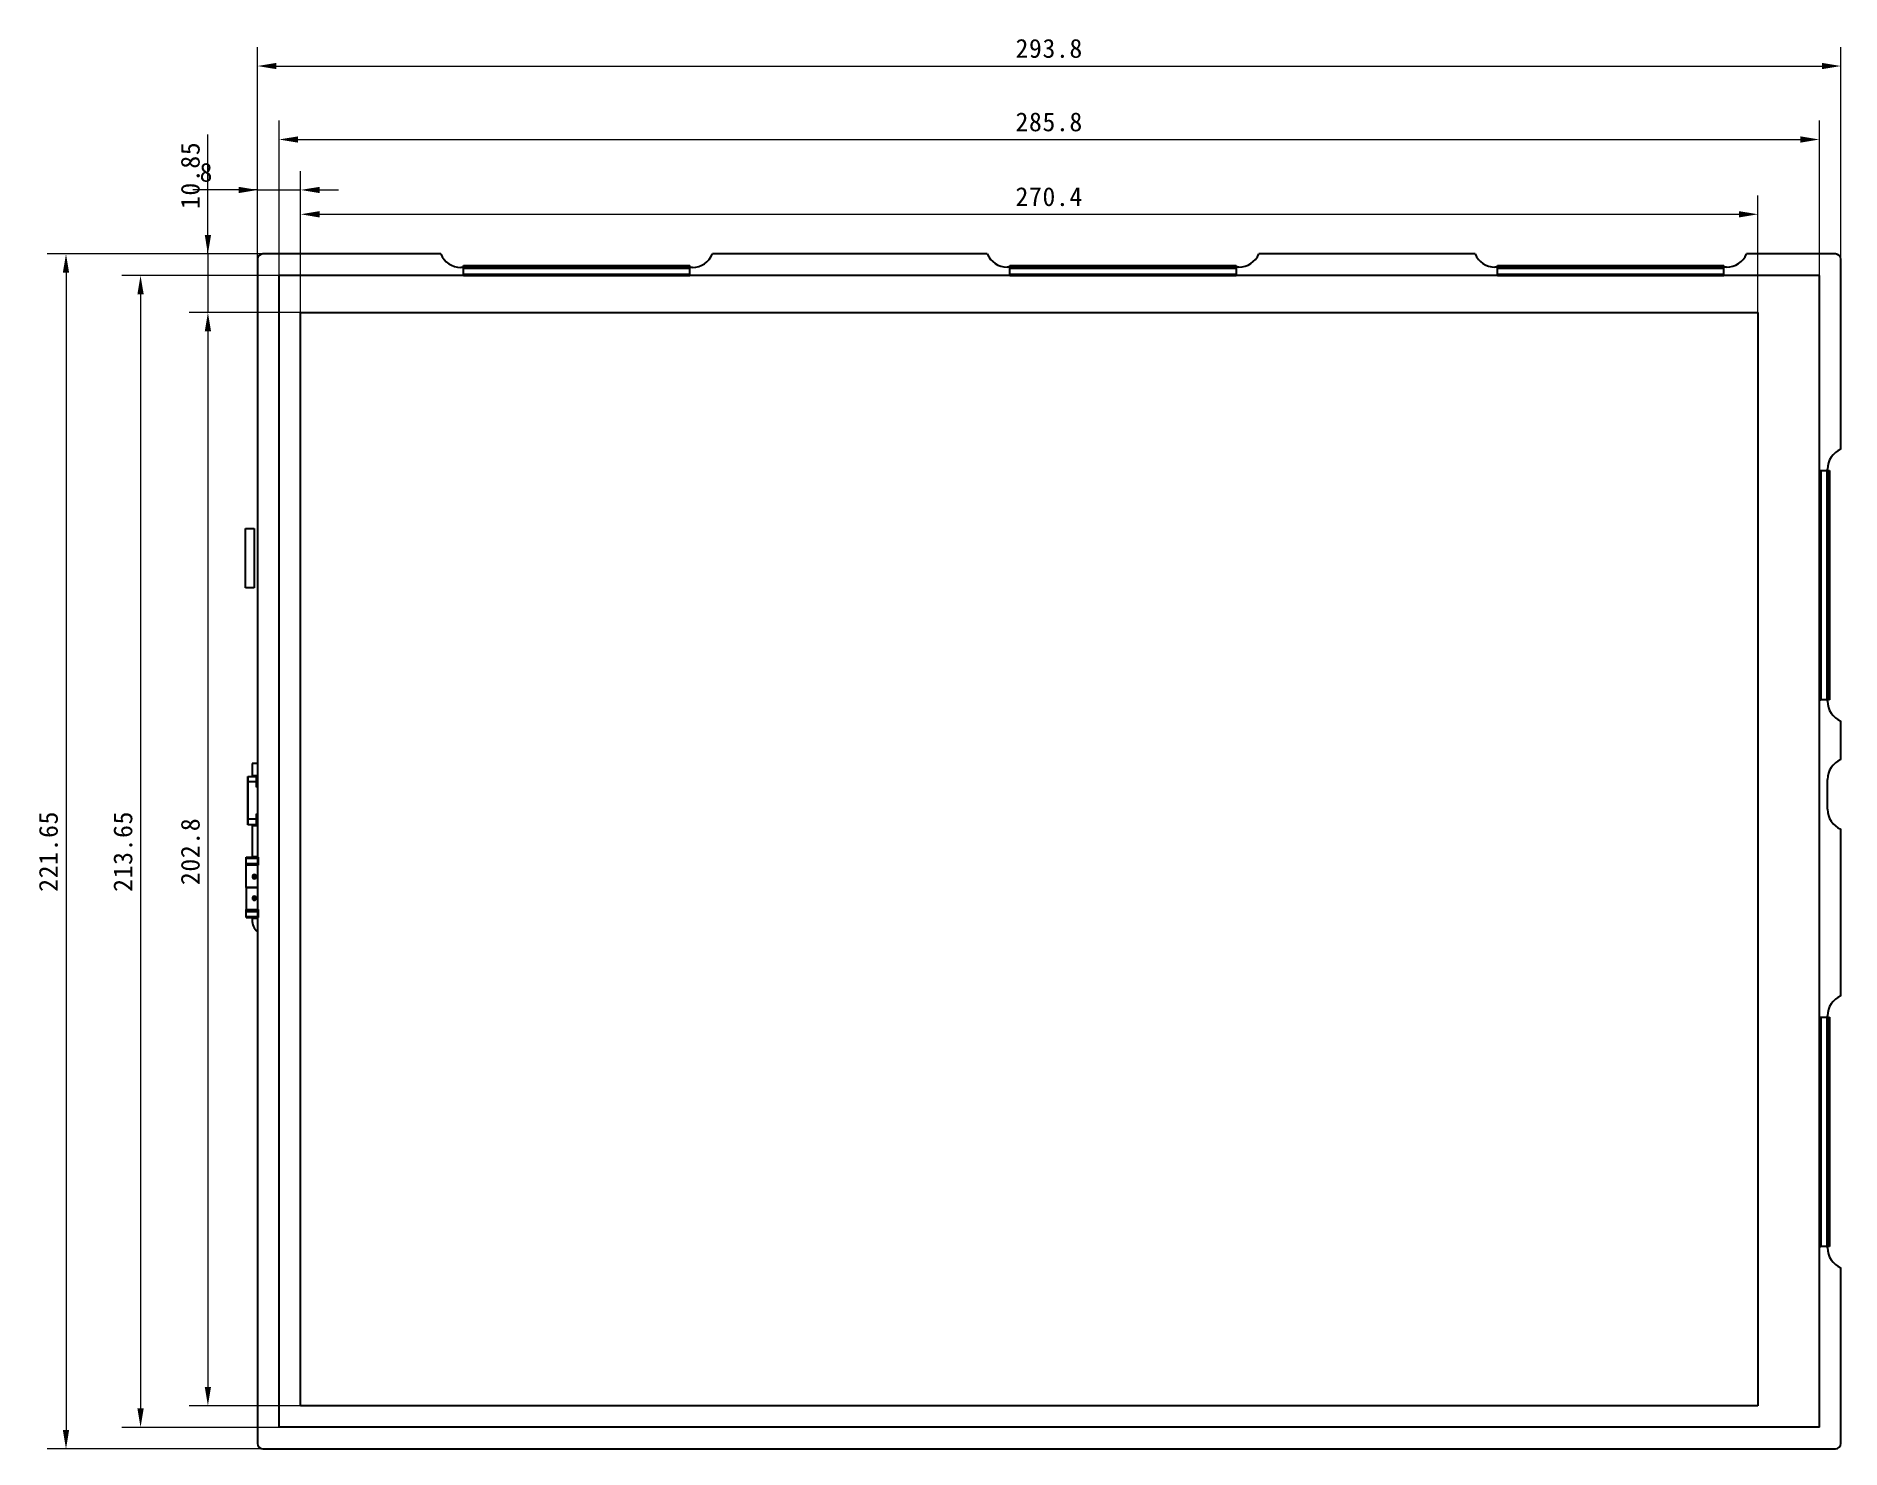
# Model space of a CAD drawing. Header units: millimetres. Extents: x -38 to 297, y -6 to 256.
import ezdxf

# ---------------------------------------------------------------- set-up
doc = ezdxf.new("R2010")
doc.units = ezdxf.units.MM
doc.header["$MEASUREMENT"] = 0
doc.layers.add('图层0000', color=7, linetype='Continuous', lineweight=25)
doc.dimstyles.new('线性样式 (GB)', dxfattribs={"dimtxt": 3.5, "dimasz": 3.5, "dimexe": 3.5, "dimexo": 0.5, "dimgap": 1.5, "dimtad": 1, "dimdsep": 46, "dimcen": -2.127267, "dimclrd": 7, "dimclre": 7, "dimclrt": 256, "dimadec": 0, "dimazin": 0, "dimtfac": 0.7, "dimtmove": 0, "dimatfit": 1, "dimfxl": 1, "dimfrac": 2, "dimtolj": 1, "dimtzin": 0, "dimlwd": 18, "dimlwe": 18, "dimarcsym": 0})

# ---------------------------------------------------------------- blocks, each defined once
blk = doc.blocks.new('*D2')
at = {"layer": 'Defpoints', "color": 0}
for p in [(20.4, 215.82), (-32.64, -5.83), (22.4, -5.83)]:
    blk.add_point(p, dxfattribs=at)
at = {"layer": '图层0000', "color": 7, "linetype": 'Continuous', "lineweight": 18}
for p, q in [((19.9, 215.82), (-36.14, 215.82)), ((-32.64, 212.32), (-32.64, -2.33)), ((21.9, -5.83), (-36.14, -5.83))]:
    blk.add_line(p, q, dxfattribs=at)
at = {"layer": '图层0000', "color": 7}
for points in [[(-32.06, 212.32), (-33.23, 212.32), (-32.64, 215.82)], [(-33.23, -2.33), (-32.06, -2.33), (-32.64, -5.83)]]:
    blk.add_solid(points, dxfattribs=at)
at = {"layer": '图层0000', "lineweight": -3, "insert": (-35.89, 105), "char_height": 3.5, "attachment_point": 5, "rotation": 90}
blk.add_mtext('\\A1;\\T1.05000001192093;\\W1;\\FSimSun;221.65', dxfattribs=at)
blk = doc.blocks.new('*D3')
at = {"layer": 'Defpoints', "color": 0}
for p in [(296.7, 250.68), (296.7, 211.39), (2.9, 193.34)]:
    blk.add_point(p, dxfattribs=at)
at = {"layer": '图层0000', "color": 7, "linetype": 'Continuous', "lineweight": 18}
for p, q in [((2.9, 193.84), (2.9, 254.18)), ((296.7, 211.89), (296.7, 254.18)), ((6.4, 250.68), (293.2, 250.68))]:
    blk.add_line(p, q, dxfattribs=at)
at = {"layer": '图层0000', "color": 7}
for points in [[(6.4, 251.26), (6.4, 250.1), (2.9, 250.68)], [(293.2, 250.1), (293.2, 251.26), (296.7, 250.68)]]:
    blk.add_solid(points, dxfattribs=at)
at = {"layer": '图层0000', "lineweight": -3, "insert": (149.8, 253.93), "char_height": 3.5, "attachment_point": 5}
blk.add_mtext('\\A1;\\T1.05000001192093;\\W1;\\FSimSun;293.8', dxfattribs=at)
blk = doc.blocks.new('*D4')
at = {"layer": 'Defpoints', "color": 0}
for p in [(281.3, 223.18), (10.9, 192.13), (281.3, 193.33)]:
    blk.add_point(p, dxfattribs=at)
at = {"layer": '图层0000', "color": 7, "linetype": 'Continuous', "lineweight": 18}
for p, q in [((10.9, 192.63), (10.9, 226.68)), ((281.3, 193.83), (281.3, 226.68)), ((14.4, 223.18), (277.8, 223.18))]:
    blk.add_line(p, q, dxfattribs=at)
at = {"layer": '图层0000', "color": 7}
for points in [[(14.4, 223.76), (14.4, 222.59), (10.9, 223.18)], [(277.8, 222.59), (277.8, 223.76), (281.3, 223.18)]]:
    blk.add_solid(points, dxfattribs=at)
at = {"layer": '图层0000', "lineweight": -3, "insert": (149.8, 226.43), "char_height": 3.5, "attachment_point": 5}
blk.add_mtext('\\A1;\\T1.05000001192093;\\W1;\\FSimSun;270.4', dxfattribs=at)
blk = doc.blocks.new('*D5')
at = {"layer": 'Defpoints', "color": 0}
for p in [(292.7, 237.05), (6.9, 202.28), (292.7, 197.46)]:
    blk.add_point(p, dxfattribs=at)
at = {"layer": '图层0000', "color": 7, "linetype": 'Continuous', "lineweight": 18}
for p, q in [((6.9, 202.78), (6.9, 240.55)), ((292.7, 197.96), (292.7, 240.55)), ((10.4, 237.05), (289.2, 237.05))]:
    blk.add_line(p, q, dxfattribs=at)
at = {"layer": '图层0000', "color": 7}
for points in [[(10.4, 237.63), (10.4, 236.47), (6.9, 237.05)], [(289.2, 236.47), (289.2, 237.63), (292.7, 237.05)]]:
    blk.add_solid(points, dxfattribs=at)
at = {"layer": '图层0000', "lineweight": -3, "insert": (149.8, 240.3), "char_height": 3.5, "attachment_point": 5}
blk.add_mtext('\\A1;\\T1.05000001192093;\\W1;\\FSimSun;285.8', dxfattribs=at)
blk = doc.blocks.new('*D6')
at = {"layer": 'Defpoints', "color": 0}
for p in [(20.57, 211.82), (-18.81, -1.83), (11.67, -1.83)]:
    blk.add_point(p, dxfattribs=at)
at = {"layer": '图层0000', "color": 7, "linetype": 'Continuous', "lineweight": 18}
for p, q in [((20.07, 211.82), (-22.31, 211.82)), ((-18.81, 208.32), (-18.81, 1.67)), ((11.17, -1.83), (-22.31, -1.83))]:
    blk.add_line(p, q, dxfattribs=at)
at = {"layer": '图层0000', "color": 7}
for points in [[(-18.22, 208.32), (-19.39, 208.32), (-18.81, 211.82)], [(-19.39, 1.67), (-18.22, 1.67), (-18.81, -1.83)]]:
    blk.add_solid(points, dxfattribs=at)
at = {"layer": '图层0000', "lineweight": -3, "insert": (-22.06, 105), "char_height": 3.5, "attachment_point": 5, "rotation": 90}
blk.add_mtext('\\A1;\\T1.05000001192093;\\W1;\\FSimSun;213.65', dxfattribs=at)
blk = doc.blocks.new('*D7')
at = {"layer": 'Defpoints', "color": 0}
for p in [(19.93, 204.97), (-6.31, 2.17), (20.27, 2.17)]:
    blk.add_point(p, dxfattribs=at)
at = {"layer": '图层0000', "color": 7, "linetype": 'Continuous', "lineweight": 18}
for p, q in [((19.43, 204.97), (-9.81, 204.97)), ((-6.31, 201.47), (-6.31, 5.67)), ((19.77, 2.17), (-9.81, 2.17))]:
    blk.add_line(p, q, dxfattribs=at)
at = {"layer": '图层0000', "color": 7}
for points in [[(-5.73, 201.47), (-6.89, 201.47), (-6.31, 204.97)], [(-6.89, 5.67), (-5.73, 5.67), (-6.31, 2.17)]]:
    blk.add_solid(points, dxfattribs=at)
at = {"layer": '图层0000', "lineweight": -3, "insert": (-9.56, 105), "char_height": 3.5, "attachment_point": 5, "rotation": 90}
blk.add_mtext('\\A1;\\T1.05000001192093;\\W1;\\FSimSun;202.8', dxfattribs=at)
blk = doc.blocks.new('*D8')
at = {"layer": 'Defpoints', "color": 0}
for p in [(16.26, 215.82), (-6.31, 204.97), (16.31, 204.97)]:
    blk.add_point(p, dxfattribs=at)
at = {"layer": '图层0000', "color": 7, "linetype": 'Continuous', "lineweight": 18}
for p, q in [((-6.31, 215.82), (-6.31, 237.96)), ((-6.31, 219.32), (-6.31, 222.82)), ((15.76, 215.82), (-9.81, 215.82)), ((-6.31, 215.82), (-6.31, 204.97)), ((15.81, 204.97), (-9.81, 204.97)), ((-6.31, 201.47), (-6.31, 197.97))]:
    blk.add_line(p, q, dxfattribs=at)
at = {"layer": '图层0000', "color": 7}
for points in [[(-6.89, 219.32), (-5.73, 219.32), (-6.31, 215.82)], [(-5.73, 201.47), (-6.89, 201.47), (-6.31, 204.97)]]:
    blk.add_solid(points, dxfattribs=at)
at = {"layer": '图层0000', "lineweight": -3, "insert": (-9.56, 230.39), "char_height": 3.5, "attachment_point": 5, "rotation": 90}
blk.add_mtext('\\A1;\\T1.05000001192093;\\W1;\\FSimSun;10.85', dxfattribs=at)
blk = doc.blocks.new('*D9')
at = {"layer": 'Defpoints', "color": 0}
for p in [(10.9, 227.69), (10.9, 198.88), (2.9, 195.89)]:
    blk.add_point(p, dxfattribs=at)
at = {"layer": '图层0000', "color": 7, "linetype": 'Continuous', "lineweight": 18}
for p, q in [((2.9, 196.39), (2.9, 231.19)), ((10.9, 199.38), (10.9, 231.19)), ((2.9, 227.69), (-9.09, 227.69)), ((-0.6, 227.69), (-4.1, 227.69)), ((2.9, 227.69), (10.9, 227.69)), ((14.4, 227.69), (17.9, 227.69))]:
    blk.add_line(p, q, dxfattribs=at)
at = {"layer": '图层0000', "color": 7}
for points in [[(-0.6, 227.11), (-0.6, 228.27), (2.9, 227.69)], [(14.4, 228.27), (14.4, 227.11), (10.9, 227.69)]]:
    blk.add_solid(points, dxfattribs=at)
at = {"layer": '图层0000', "lineweight": -3, "insert": (-6.6, 230.94), "char_height": 3.5, "attachment_point": 5}
blk.add_mtext('\\A1;\\T1.05000001192093;\\W1;\\FSimSun;8', dxfattribs=at)

msp = doc.modelspace()

# ---------------------------------------------------------------- linework, layer by layer
at = {"layer": '图层0000', "color": 7, "linetype": 'Continuous', "lineweight": 25}
for p, q in [((2.902, 214.825), (2.902, -4.825)), ((36.894, 215.825), (3.902, 215.825)), ((138.315, 215.825), (87.31, 215.825)), ((228.815, 215.825), (188.69, 215.825)), ((295.702, 215.825), (279.19, 215.825)), ((296.702, 179.593), (296.702, 214.825)), ((6.902, -1.825), (6.902, 211.825)), ((292.702, 211.825), (6.902, 211.825)), ((41.102, 213.325), (40.602, 213.325)), ((41.102, 213.451), (41.102, 213.687)), ((41.102, 213.687), (83.102, 213.687)), ((41.102, 213.199), (41.102, 213.451)), ((41.102, 213.451), (83.102, 213.451)), ((41.102, 212.075), (41.102, 213.199)), ((41.102, 213.199), (83.102, 213.199)), ((41.102, 211.825), (41.102, 212.075)), ((41.102, 212.075), (83.102, 212.075)), ((41.102, 211.825), (83.102, 211.825)), ((83.102, 213.451), (83.102, 213.687)), ((83.102, 213.199), (83.102, 213.451)), ((83.602, 213.325), (83.102, 213.325)), ((83.102, 212.075), (83.102, 213.199)), ((83.102, 211.825), (83.102, 212.075)), ((142.502, 213.375), (142.002, 213.375)), ((142.502, 213.451), (142.502, 213.687)), ((142.502, 213.687), (184.502, 213.687)), ((142.502, 213.199), (142.502, 213.451)), ((142.502, 213.451), (184.502, 213.451)), ((142.502, 212.075), (142.502, 213.199)), ((142.502, 213.199), (184.502, 213.199)), ((142.502, 211.825), (142.502, 212.075)), ((142.502, 212.075), (184.502, 212.075)), ((142.502, 211.825), (184.502, 211.825)), ((184.502, 213.687), (184.502, 213.451)), ((184.502, 213.451), (184.502, 213.199)), ((185.002, 213.375), (184.502, 213.375)), ((184.502, 213.199), (184.502, 212.075)), ((184.502, 211.825), (184.502, 212.075)), ((233.002, 213.375), (232.502, 213.375)), ((233.002, 213.451), (233.002, 213.687)), ((233.002, 213.687), (275.002, 213.687)), ((233.002, 213.199), (233.002, 213.451)), ((233.002, 213.451), (275.002, 213.451)), ((233.002, 212.075), (233.002, 213.199)), ((233.002, 213.199), (275.002, 213.199)), ((233.002, 211.825), (233.002, 212.075)), ((233.002, 212.075), (275.002, 212.075)), ((233.002, 211.825), (275.002, 211.825)), ((275.002, 213.451), (275.002, 213.687)), ((275.002, 213.199), (275.002, 213.451)), ((275.502, 213.375), (275.002, 213.375)), ((275.002, 212.075), (275.002, 213.199)), ((275.002, 211.825), (275.002, 212.075)), ((292.702, -1.825), (292.702, 211.825)), ((10.902, 2.175), (10.902, 204.975)), ((10.902, 204.975), (281.302, 204.975)), ((281.302, 204.975), (281.302, 2.175)), ((292.702, 175.635), (292.702, 133.135)), ((292.702, 175.635), (292.952, 175.635)), ((292.952, 175.635), (294.076, 175.635)), ((292.952, 175.635), (292.952, 133.135)), ((294.076, 175.635), (294.329, 175.635)), ((294.076, 175.635), (294.076, 133.135)), ((294.202, 175.635), (294.202, 175.885)), ((294.329, 175.635), (294.564, 175.635)), ((294.329, 175.635), (294.329, 133.135)), ((294.564, 175.635), (294.564, 133.135)), ((0.652, 153.874), (0.652, 164.874)), ((0.652, 164.874), (2.263, 164.874)), ((2.263, 164.874), (2.263, 153.874)), ((2.263, 153.874), (0.652, 153.874)), ((292.702, 133.135), (292.952, 133.135)), ((294.076, 133.135), (292.952, 133.135)), ((294.329, 133.135), (294.076, 133.135)), ((294.202, 132.885), (294.202, 133.135)), ((294.564, 133.135), (294.329, 133.135)), ((296.702, 122.033), (296.702, 129.177)), ((2.902, 121.325), (1.902, 121.325)), ((1.902, 121.325), (1.902, 119.075)), ((1.075, 118.841), (1.125, 118.891)), ((1.075, 118.841), (1.125, 118.891)), ((1.075, 117.891), (1.075, 118.841)), ((1.075, 110.951), (1.075, 117.891)), ((1.075, 117.891), (1.125, 117.891)), ((1.125, 118.891), (2.725, 118.891)), ((1.125, 118.891), (1.125, 117.891)), ((1.125, 117.891), (1.125, 110.951)), ((2.725, 117.891), (1.125, 117.891)), ((1.902, 119.075), (2.902, 119.075)), ((2.725, 118.891), (2.902, 118.891)), ((2.725, 117.891), (2.725, 118.891)), ((2.902, 118.591), (2.725, 118.591)), ((2.725, 116.891), (2.725, 117.891)), ((2.725, 117.891), (2.902, 117.891)), ((2.902, 117.471), (2.725, 117.471)), ((2.725, 117.271), (2.902, 117.271)), ((2.725, 117.221), (2.902, 117.221)), ((294.202, 112.825), (294.202, 118.325)), ((2.902, 116.921), (2.725, 116.921)), ((2.902, 116.891), (2.725, 116.891)), ((1.075, 110.001), (1.075, 110.951)), ((1.075, 110.951), (1.125, 110.951)), ((1.125, 110.951), (1.125, 109.951)), ((2.725, 110.951), (1.125, 110.951)), ((2.725, 110.951), (2.725, 111.951)), ((2.725, 111.951), (2.902, 111.951)), ((2.725, 111.921), (2.902, 111.921)), ((2.725, 111.621), (2.902, 111.621)), ((2.902, 111.571), (2.725, 111.571)), ((2.725, 111.371), (2.902, 111.371)), ((2.725, 109.951), (2.725, 110.951)), ((2.902, 110.951), (2.725, 110.951)), ((1.125, 109.951), (1.075, 110.001)), ((1.125, 109.951), (1.075, 110.001)), ((2.725, 109.951), (1.125, 109.951)), ((2.902, 109.775), (1.902, 109.775)), ((1.902, 109.775), (1.902, 104.075)), ((2.725, 110.251), (2.902, 110.251)), ((2.902, 109.951), (2.725, 109.951)), ((296.702, 78.193), (296.702, 109.117)), ((0.81, 103.719), (0.81, 103.915)), ((0.81, 103.915), (3.01, 103.915)), ((1.902, 104.075), (2.902, 104.075)), ((3.01, 103.915), (3.01, 103.719)), ((0.81, 102.771), (0.81, 103.719)), ((0.81, 103.719), (3.01, 103.719)), ((0.81, 102.418), (0.81, 102.771)), ((0.81, 102.771), (3.01, 102.771)), ((0.81, 98.315), (0.81, 102.418)), ((3.01, 102.418), (0.81, 102.418)), ((2.31, 100.689), (2.31, 100.602)), ((2.31, 100.602), (2.31, 100.515)), ((3.01, 103.719), (3.01, 102.771)), ((3.01, 102.771), (3.01, 102.418)), ((2.902, 98.315), (0.81, 98.315)), ((0.81, 98.295), (0.81, 98.315)), ((0.81, 98.295), (2.902, 98.295)), ((0.81, 98.295), (0.81, 94.213)), ((2.31, 100.115), (2.31, 100.029)), ((2.31, 100.029), (2.31, 99.942)), ((2.712, 98.315), (2.712, 98.295)), ((0.81, 93.86), (0.81, 94.213)), ((0.81, 94.213), (3.01, 94.213)), ((0.81, 92.912), (0.81, 93.86)), ((0.81, 93.86), (3.01, 93.86)), ((2.31, 96.689), (2.31, 96.602)), ((2.31, 96.602), (2.31, 96.515)), ((2.31, 96.115), (2.31, 96.029)), ((2.31, 96.029), (2.31, 95.942)), ((3.01, 94.213), (3.01, 93.86)), ((3.01, 93.86), (3.01, 92.912)), ((0.81, 92.715), (0.81, 92.912)), ((0.81, 92.912), (3.01, 92.912)), ((0.81, 92.715), (3.01, 92.715)), ((2.902, 92.575), (1.902, 92.575)), ((1.902, 92.575), (1.902, 92.325)), ((3.01, 92.912), (3.01, 92.715)), ((292.702, 74.235), (292.702, 31.735)), ((292.702, 74.235), (292.952, 74.235)), ((292.952, 74.235), (294.076, 74.235)), ((292.952, 74.235), (292.952, 31.735)), ((294.076, 74.235), (294.329, 74.235)), ((294.076, 74.235), (294.076, 31.735)), ((294.202, 74.235), (294.202, 74.485)), ((294.329, 74.235), (294.564, 74.235)), ((294.329, 74.235), (294.329, 31.735)), ((294.564, 74.235), (294.564, 31.735)), ((292.702, 31.735), (292.952, 31.735)), ((294.076, 31.735), (292.952, 31.735)), ((294.329, 31.735), (294.076, 31.735)), ((294.202, 31.485), (294.202, 31.735)), ((294.564, 31.735), (294.329, 31.735)), ((296.702, -4.825), (296.702, 27.777)), ((281.302, 2.175), (10.902, 2.175)), ((292.702, -1.825), (6.902, -1.825)), ((3.902, -5.825), (295.702, -5.825))]:
    msp.add_line(p, q, dxfattribs=at)
for centre, radius, start, end in [((3.902, 214.825), 1, 90, 180), ((40.602, 217.325), 4, 202.02431, 270), ((83.602, 217.325), 4, 270, 337.97569), ((142.002, 217.375), 4, 202.8005, 270), ((185.002, 217.375), 4, 270, 337.1995), ((232.502, 217.375), 4, 202.8005, 270), ((275.502, 217.375), 4, 270, 337.1995), ((295.702, 214.825), 1, 0, 90), ((298.202, 175.885), 4, 112.02431, 180), ((298.202, 132.885), 4, 180, 247.97569), ((298.202, 118.325), 4, 112.02431, 180), ((298.202, 112.825), 4, 180, 247.97569), ((2.31, 100.315), 0.373, 90.01882, 269.98118), ((2.31, 100.315), 0.287, 90.0385, 269.9615), ((2.31, 100.315), 0.2, 90.0385, 269.9615), ((2.31, 100.315), 0.373, 270.01882, 89.98118), ((2.31, 100.315), 0.287, 270.0385, 89.9615), ((2.31, 100.315), 0.2, 270.0385, 89.9615), ((2.31, 96.315), 0.373, 90.01882, 269.98118), ((2.31, 96.315), 0.287, 90.0385, 269.9615), ((2.31, 96.315), 0.2, 90.0385, 269.9615), ((2.31, 96.315), 0.373, 270.01882, 89.98118), ((2.31, 96.315), 0.287, 270.0385, 89.9615), ((2.31, 96.315), 0.2, 270.0385, 89.9615), ((4.9, 92.321), 2.998, 179.91946, 228.20646), ((298.202, 74.485), 4, 112.02431, 180), ((298.202, 31.485), 4, 180, 247.97569), ((3.902, -4.825), 1, 180, 270), ((295.702, -4.825), 1, 270, 0)]:
    msp.add_arc(centre, radius, start, end, dxfattribs=at)

# ---------------------------------------------------------------- dimensions: what is measured, and where the dimension line sits
at = {"layer": '图层0000', "color": 7, "linetype": 'Continuous', "lineweight": -3}
for base, p1, p2, picture, middle in [((296.702, 250.681), (2.902, 193.337), (296.702, 211.395), '*D3', (149.802, 250.681)), ((292.702, 237.05), (6.902, 202.282), (292.702, 197.463), '*D5', (149.802, 237.05)), ((10.902, 227.69), (2.902, 195.894), (10.902, 198.885), '*D9', (-6.595, 227.69)), ((281.302, 223.177), (10.902, 192.128), (281.302, 193.333), '*D4', (149.802, 223.177))]:
    dim = msp.add_linear_dim(base=base, p1=p1, p2=p2, text='\\T1.05000001192093;\\W1;\\FSimSun;<>', dimstyle='线性样式 (GB)', override={"dimscale": 1, "dimtxt": 3.5, "dimasz": 3.5, "dimexe": 3.5, "dimexo": 0.5, "dimgap": 1.5, "dimtad": 1, "dimtih": 0, "dimtoh": 0, "dimdec": 2, "dimlfac": 1, "dimrnd": 0, "dimzin": 8, "dimdsep": 46, "dimlunit": 2, "dimpost": '<>', "dimtxsty": 'Standard', "dimsah": 0, "dimtsz": 0, "dimcen": -2.127267, "dimdle": 0, "dimse1": 0, "dimse2": 0, "dimsd1": 0, "dimsd2": 0, "dimclrd": 7, "dimclre": 7, "dimclrt": 256, "dimaunit": 0, "dimadec": 0, "dimazin": 2, "dimtol": 0, "dimlim": 0, "dimtp": 0, "dimtm": 0, "dimtfac": 0.7, "dimtdec": 2, "dimtix": 0, "dimtofl": 1, "dimtmove": 0, "dimatfit": 1, "dimfrac": 2, "dimtzin": 0, "dimlwd": 18, "dimlwe": 18}, dxfattribs=at)
    dim.commit()
    dim.dimension.update_dxf_attribs({"geometry": picture, "text_midpoint": middle, "dimtype": 160})
for base, p1, p2, picture, middle in [((-6.311, 204.975), (16.263, 215.825), (16.314, 204.975), '*D8', (-6.311, 230.392)), ((-32.642, -5.825), (20.398, 215.825), (22.399, -5.825), '*D2', (-32.642, 105)), ((-18.807, -1.825), (20.574, 211.825), (11.666, -1.825), '*D6', (-18.807, 105)), ((-6.311, 2.175), (19.932, 204.975), (20.274, 2.175), '*D7', (-6.311, 105))]:
    dim = msp.add_linear_dim(base=base, p1=p1, p2=p2, angle=270, text='\\T1.05000001192093;\\W1;\\FSimSun;<>', dimstyle='线性样式 (GB)', override={"dimscale": 1, "dimtxt": 3.5, "dimasz": 3.5, "dimexe": 3.5, "dimexo": 0.5, "dimgap": 1.5, "dimtad": 1, "dimtih": 0, "dimtoh": 0, "dimdec": 2, "dimlfac": 1, "dimrnd": 0, "dimzin": 8, "dimdsep": 46, "dimlunit": 2, "dimpost": '<>', "dimtxsty": 'Standard', "dimsah": 0, "dimtsz": 0, "dimcen": -2.127267, "dimdle": 0, "dimse1": 0, "dimse2": 0, "dimsd1": 0, "dimsd2": 0, "dimclrd": 7, "dimclre": 7, "dimclrt": 256, "dimaunit": 0, "dimadec": 0, "dimazin": 2, "dimtol": 0, "dimlim": 0, "dimtp": 0, "dimtm": 0, "dimtfac": 0.7, "dimtdec": 2, "dimtix": 0, "dimtofl": 1, "dimtmove": 0, "dimatfit": 1, "dimfrac": 2, "dimtzin": 0, "dimlwd": 18, "dimlwe": 18}, dxfattribs=at)
    dim.commit()
    dim.dimension.update_dxf_attribs({"geometry": picture, "text_midpoint": middle, "dimtype": 160})

doc.saveas('drawing.dxf')
